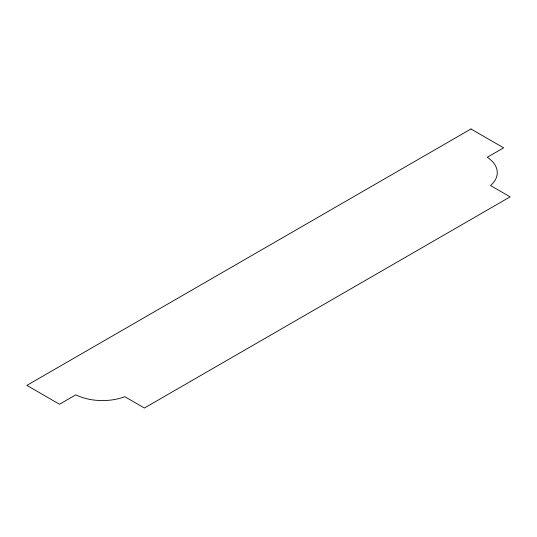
<?xml version="1.0" encoding="UTF-8"?>
<svg xmlns="http://www.w3.org/2000/svg" width="537" height="537" viewBox="0 0 537 537"><rect width="100%" height="100%" fill="white"/><g stroke="black" fill="none" stroke-linecap="round" stroke-linejoin="round"><path stroke-width="0.81" d="M470.962 128.987L26.85 385.391L59.506 404.247L75.831 394.816A40.564 23.42 0 0 0 124.819 396.702L144.413 408.013L510.15 196.857L490.556 185.547A40.564 23.42 0 0 0 487.294 157.267L503.619 147.836L470.962 128.987"/></g></svg>
